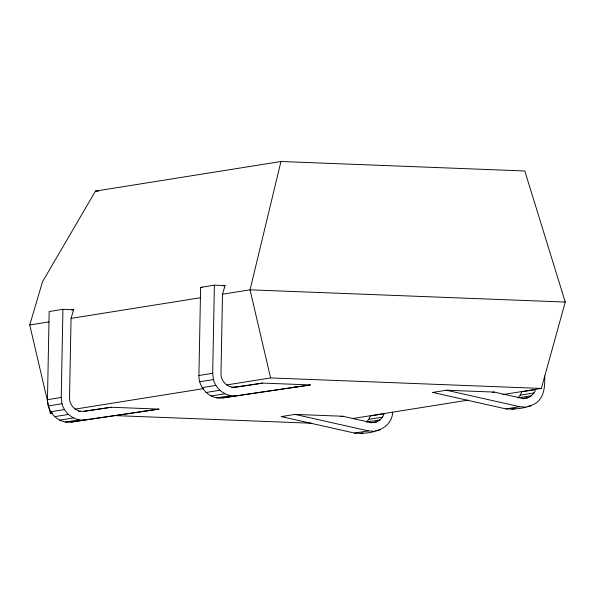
<?xml version="1.0" encoding="UTF-8"?>
<svg xmlns="http://www.w3.org/2000/svg" width="595" height="595" viewBox="0 0 595 595"><rect width="100%" height="100%" fill="white"/><g stroke="black" fill="none" stroke-linecap="round" stroke-linejoin="round"><path stroke-width="0.89" d="M47.466 399.662L49.162 311.535L62.929 309.341L73.602 309.757L71.058 318.385L69.533 397.787C69.28 405.359 76.19 412.357 83.888 411.242L111.176 407.255L158.939 409.107L71.393 422.086C58.57 423.952 47.05 412.276 47.466 399.662L61.233 397.467L62.929 309.341M198.923 375.49L200.612 287.37L214.386 285.169L225.059 285.585L222.508 294.22L220.983 373.615C220.738 381.187 227.647 388.193 235.345 387.07L262.633 383.083L310.397 384.943L222.85 397.921C210.02 399.781 198.507 388.111 198.923 375.49L212.69 373.296L214.386 285.169M544.678 375.973C544.975 385.352 544.648 396.121 536.757 402.599C527.862 408.393 516.341 409.39 505.966 408.914L432.706 392.425L446.473 390.223L494.244 392.083L521.339 398.181C527.468 399.55 533.797 395.519 535.597 389.591L521.822 391.785L520.238 395.169L517.784 397.906M392.745 412.127C391.555 430.706 369.339 434.402 354.508 433.078L281.249 416.589L295.023 414.395L342.787 416.247L369.882 422.346C376.01 423.714 382.347 419.691 384.139 413.756L370.373 415.957L368.781 419.334L366.327 422.078L380.093 419.877M280.952 161.505L250.049 289.825L270.599 377.929L541.346 388.446L565.25 302.059L524.805 170.973L280.952 161.505L95.475 191.099L42.483 281.814L29.75 324.974L50.3 413.086L52.152 413.161M360.511 433.495L363.017 432.892M511.968 409.33L515.307 408.52M71.764 310.047L73.602 309.757M223.222 285.875L225.059 285.585M29.75 324.974L49.028 321.902M71.058 318.385L200.478 297.731M222.508 294.22L250.049 289.825L565.25 302.059M48.217 405.954L61.984 403.752C64.624 413.808 74.672 421.327 85.159 419.891L158.939 409.107M199.675 381.782L213.441 379.588C216.082 389.643 226.13 397.163 236.617 395.72L310.397 384.943M50.649 411.777L64.416 409.583M202.107 387.613L215.873 385.411M50.3 413.086L52.137 412.796M75.082 409.129L203.594 388.624M226.539 384.965L270.599 377.929M78.443 411.502L80.28 411.212M231.671 387.657L235.345 387.07M83.761 411.443L111.176 407.255M248.859 385.285L262.633 383.083M54.554 416.656L68.321 414.462M206.011 392.492L219.778 390.29M59.604 420.174L73.378 417.98M211.061 396.01L224.828 393.808M65.383 422.041L79.15 419.839M216.833 397.869L230.607 395.675M71.393 422.086L85.159 419.891M222.85 397.921L236.617 395.72M340.95 416.545L342.787 416.247M492.407 392.373L494.244 392.083M352.262 418.62L467.915 400.16M502.797 394.597L541.346 388.446M368.781 419.334L382.548 417.14M520.238 395.169L534.005 392.968M518.699 397.757L531.551 395.712M370.566 422.777L376.992 421.751M522.938 398.464L528.442 397.579M523.102 398.724L524.939 398.427M354.508 433.078L368.275 430.884L374.285 431.301M505.966 408.914L519.732 406.712L525.735 407.129M375.534 430.624L380.123 429.887M527.906 406.303L531.573 405.723M232.489 387.672L247.951 385.419M95.475 191.099L98.257 191.211M200.612 287.37L202.397 287.437M293.87 387.033L296.63 387.137M432.706 392.425L435.466 392.529M97.409 409.449L99.246 409.524M143.335 411.234L145.173 411.309M281.249 416.589L284.008 416.701M115.207 415.607L311.78 423.238M446.473 390.223L519.732 406.712M295.023 414.395L368.275 430.884M212.69 373.296L213.441 379.588M61.233 397.467L61.984 403.752"/></g></svg>
